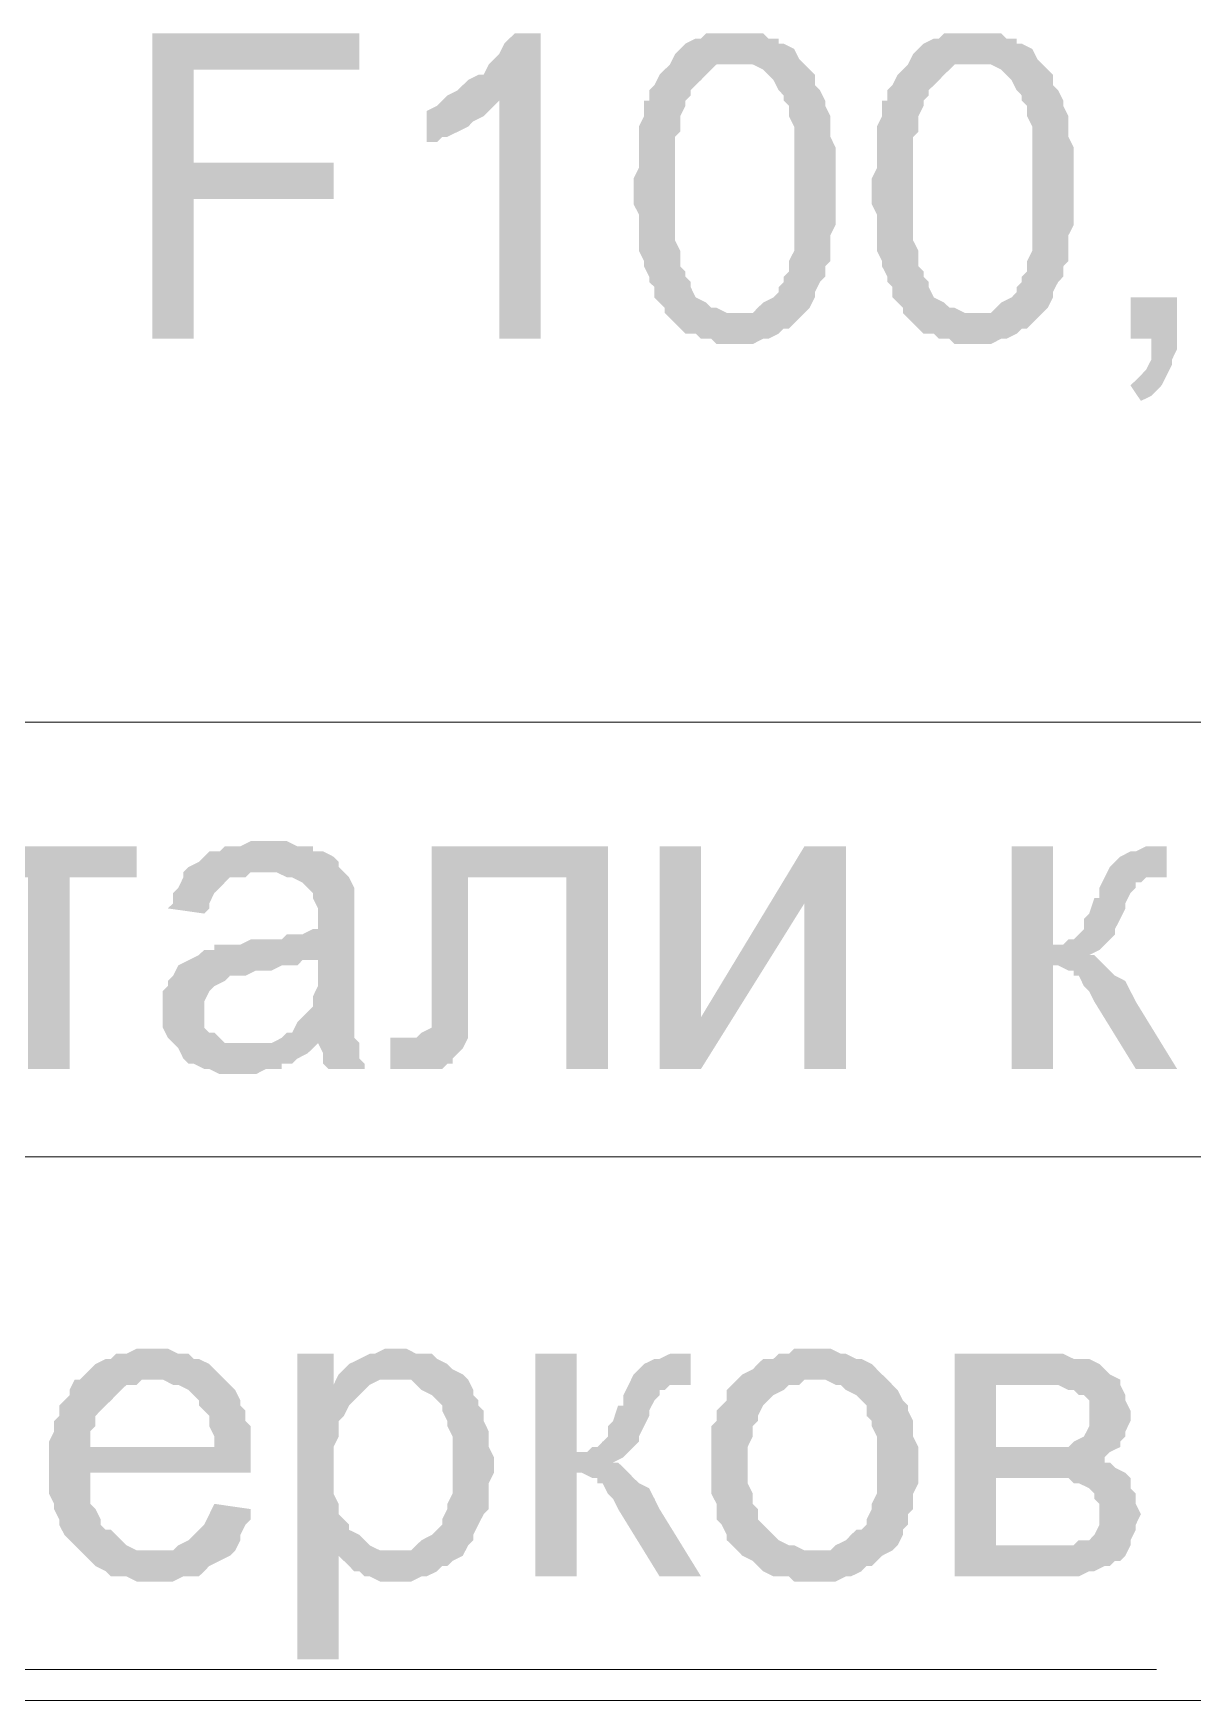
# Model space of a CAD drawing. Header units: millimetres. Extents: x -383313 to -161684, y -117025 to 99224.
# Drawn here: x -361248 to -360299, y -32083 to -30719 of the extents above; entities that cross this region are included whole.
import ezdxf

# ---------------------------------------------------------------- set-up
doc = ezdxf.new("R2010")
doc.units = ezdxf.units.MM
doc.header["$MEASUREMENT"] = 0
doc.layers.add('PDF_Geometry', color=7, linetype='Continuous')
doc.layers.add('PDF_Solid Fills', color=7, linetype='Continuous')

# ---------------------------------------------------------------- blocks, each defined once
blk = doc.blocks.new('A$Cf5759c35')
at = {"layer": 'PDF_Solid Fills'}
for points in [[(-2518.8, -12454.5), (-2688.2, -12454.5), (-2688.2, -12704.2), (-2654.3, -12704.2), (-2654.3, -12589.9), (-2540, -12589.9), (-2540, -12560.3), (-2654.3, -12560.3), (-2654.3, -12484.1), (-2518.8, -12484.1)], [(-2370.7, -12454.5), (-2391.8, -12454.5), (-2396.1, -12458.7), (-2400.3, -12462.9), (-2404.5, -12471.4), (-2408.8, -12475.6), (-2413, -12479.9), (-2417.2, -12488.3), (-2421.5, -12488.3), (-2429.9, -12492.6), (-2434.2, -12496.8), (-2438.4, -12501), (-2446.9, -12505.3), (-2404.5, -12509.5), (-2404.5, -12704.2), (-2370.7, -12704.2)], [(-2209.8, -12454.5), (-2209.8, -12454.5), (-2235.2, -12454.5), (-2239.4, -12458.7), (-2243.7, -12458.7), (-2252.1, -12462.9), (-2256.4, -12467.2), (-2256.4, -12467.2), (-2260.6, -12471.4), (-2264.8, -12479.9), (-2209.8, -12479.9), (-2209.8, -12479.9), (-2201.3, -12479.9), (-2197.1, -12479.9), (-2188.6, -12484.1), (-2184.4, -12488.3), (-2180.2, -12492.6), (-2175.9, -12501), (-2175.9, -12501), (-2171.7, -12505.3), (-2171.7, -12509.5), (-2167.5, -12513.7), (-2167.5, -12518), (-2167.5, -12522.2), (-2163.2, -12530.7), (-2163.2, -12539.1), (-2163.2, -12543.4), (-2163.2, -12551.8), (-2163.2, -12560.3), (-2163.2, -12573), (-2163.2, -12581.5), (-2163.2, -12581.5), (-2163.2, -12594.2), (-2163.2, -12602.6), (-2163.2, -12611.1), (-2163.2, -12619.6), (-2163.2, -12623.8), (-2163.2, -12632.3), (-2167.5, -12640.7), (-2167.5, -12645), (-2167.5, -12649.2), (-2171.7, -12653.4), (-2171.7, -12657.7), (-2175.9, -12661.9), (-2175.9, -12666.1), (-2180.2, -12670.4), (-2188.6, -12674.6), (-2192.9, -12678.8), (-2197.1, -12683.1), (-2205.6, -12683.1), (-2209.8, -12683.1), (-2264.8, -12687.3), (-2260.6, -12691.5), (-2256.4, -12695.8), (-2252.1, -12700), (-2243.7, -12700), (-2239.4, -12704.2), (-2231, -12704.2), (-2226.7, -12708.5), (-2218.3, -12708.5), (-2209.8, -12708.5), (-2209.8, -12708.5), (-2201.3, -12708.5), (-2197.1, -12708.5), (-2188.6, -12704.2), (-2184.4, -12704.2), (-2175.9, -12700), (-2171.7, -12695.8), (-2167.5, -12695.8), (-2163.2, -12691.5), (-2159, -12687.3), (-2154.8, -12683.1), (-2150.5, -12678.8), (-2146.3, -12670.4), (-2146.3, -12666.1), (-2142.1, -12657.7), (-2137.8, -12653.4), (-2137.8, -12649.2), (-2137.8, -12645), (-2133.6, -12640.7), (-2133.6, -12632.3), (-2133.6, -12628), (-2133.6, -12619.6), (-2129.4, -12611.1), (-2129.4, -12606.9), (-2129.4, -12598.4), (-2129.4, -12589.9), (-2129.4, -12581.5), (-2129.4, -12577.2), (-2129.4, -12568.8), (-2129.4, -12560.3), (-2129.4, -12551.8), (-2129.4, -12547.6), (-2133.6, -12539.1), (-2133.6, -12534.9), (-2133.6, -12526.4), (-2133.6, -12522.2), (-2137.8, -12513.7), (-2137.8, -12509.5), (-2142.1, -12501), (-2146.3, -12496.8), (-2146.3, -12488.3), (-2150.5, -12484.1), (-2150.5, -12484.1), (-2154.8, -12479.9), (-2159, -12475.6), (-2163.2, -12467.2), (-2171.7, -12462.9), (-2175.9, -12462.9), (-2175.9, -12458.7), (-2184.4, -12458.7), (-2188.6, -12454.5), (-2197.1, -12454.5), (-2205.6, -12454.5)], [(-2015.1, -12454.5), (-2015.1, -12454.5), (-2040.5, -12454.5), (-2044.7, -12458.7), (-2048.9, -12458.7), (-2057.4, -12462.9), (-2061.6, -12467.2), (-2061.6, -12467.2), (-2065.9, -12471.4), (-2070.1, -12479.9), (-2015.1, -12479.9), (-2015.1, -12479.9), (-2006.6, -12479.9), (-2002.4, -12479.9), (-1993.9, -12484.1), (-1989.7, -12488.3), (-1985.4, -12492.6), (-1981.2, -12501), (-1981.2, -12501), (-1977, -12505.3), (-1977, -12509.5), (-1972.7, -12513.7), (-1972.7, -12518), (-1972.7, -12522.2), (-1968.5, -12530.7), (-1968.5, -12539.1), (-1968.5, -12543.4), (-1968.5, -12551.8), (-1968.5, -12560.3), (-1968.5, -12573), (-1968.5, -12581.5), (-1968.5, -12581.5), (-1968.5, -12594.2), (-1968.5, -12602.6), (-1968.5, -12611.1), (-1968.5, -12619.6), (-1968.5, -12623.8), (-1968.5, -12632.3), (-1972.7, -12640.7), (-1972.7, -12645), (-1972.7, -12649.2), (-1977, -12653.4), (-1977, -12657.7), (-1981.2, -12661.9), (-1981.2, -12666.1), (-1985.4, -12670.4), (-1993.9, -12674.6), (-1998.1, -12678.8), (-2002.4, -12683.1), (-2010.8, -12683.1), (-2015.1, -12683.1), (-2070.1, -12687.3), (-2065.9, -12691.5), (-2061.6, -12695.8), (-2057.4, -12700), (-2048.9, -12700), (-2044.7, -12704.2), (-2036.2, -12704.2), (-2032, -12708.5), (-2023.5, -12708.5), (-2015.1, -12708.5), (-2015.1, -12708.5), (-2006.6, -12708.5), (-2002.4, -12708.5), (-1993.9, -12704.2), (-1989.7, -12704.2), (-1981.2, -12700), (-1977, -12695.8), (-1972.7, -12695.8), (-1968.5, -12691.5), (-1964.3, -12687.3), (-1960, -12683.1), (-1955.8, -12678.8), (-1951.6, -12670.4), (-1951.6, -12666.1), (-1947.3, -12657.7), (-1943.1, -12653.4), (-1943.1, -12649.2), (-1943.1, -12645), (-1938.9, -12640.7), (-1938.9, -12632.3), (-1938.9, -12628), (-1938.9, -12619.6), (-1934.6, -12611.1), (-1934.6, -12606.9), (-1934.6, -12598.4), (-1934.6, -12589.9), (-1934.6, -12581.5), (-1934.6, -12577.2), (-1934.6, -12568.8), (-1934.6, -12560.3), (-1934.6, -12551.8), (-1934.6, -12547.6), (-1938.9, -12539.1), (-1938.9, -12534.9), (-1938.9, -12526.4), (-1938.9, -12522.2), (-1943.1, -12513.7), (-1943.1, -12509.5), (-1947.3, -12501), (-1951.6, -12496.8), (-1951.6, -12488.3), (-1955.8, -12484.1), (-1955.8, -12484.1), (-1960, -12479.9), (-1964.3, -12475.6), (-1968.5, -12467.2), (-1977, -12462.9), (-1981.2, -12462.9), (-1981.2, -12458.7), (-1989.7, -12458.7), (-1993.9, -12454.5), (-2002.4, -12454.5), (-2010.8, -12454.5)], [(-2264.8, -12479.9), (-2269.1, -12484.1), (-2273.3, -12488.3), (-2277.5, -12496.8), (-2281.8, -12501), (-2281.8, -12509.5), (-2286, -12509.5), (-2286, -12518), (-2286, -12522.2), (-2290.2, -12530.7), (-2290.2, -12534.9), (-2290.2, -12543.4), (-2290.2, -12547.6), (-2290.2, -12556.1), (-2290.2, -12564.5), (-2294.5, -12573), (-2294.5, -12581.5), (-2294.5, -12585.7), (-2294.5, -12594.2), (-2290.2, -12602.6), (-2290.2, -12611.1), (-2290.2, -12619.6), (-2290.2, -12628), (-2290.2, -12632.3), (-2286, -12640.7), (-2286, -12645), (-2281.8, -12653.4), (-2281.8, -12657.7), (-2277.5, -12661.9), (-2277.5, -12670.4), (-2273.3, -12674.6), (-2269.1, -12678.8), (-2269.1, -12683.1), (-2264.8, -12687.3), (-2209.8, -12683.1), (-2214, -12683.1), (-2218.3, -12683.1), (-2226.7, -12678.8), (-2231, -12678.8), (-2235.2, -12674.6), (-2243.7, -12670.4), (-2247.9, -12661.9), (-2247.9, -12661.9), (-2247.9, -12657.7), (-2252.1, -12653.4), (-2252.1, -12649.2), (-2256.4, -12645), (-2256.4, -12636.5), (-2256.4, -12632.3), (-2260.6, -12623.8), (-2260.6, -12615.3), (-2260.6, -12606.9), (-2260.6, -12598.4), (-2260.6, -12589.9), (-2260.6, -12581.5), (-2260.6, -12573), (-2260.6, -12564.5), (-2260.6, -12556.1), (-2260.6, -12547.6), (-2260.6, -12539.1), (-2256.4, -12534.9), (-2256.4, -12526.4), (-2256.4, -12522.2), (-2252.1, -12513.7), (-2252.1, -12509.5), (-2247.9, -12505.3), (-2247.9, -12501), (-2243.7, -12496.8), (-2239.4, -12492.6), (-2235.2, -12488.3), (-2231, -12484.1), (-2226.7, -12479.9), (-2218.3, -12479.9), (-2209.8, -12479.9)], [(-2070.1, -12479.9), (-2074.3, -12484.1), (-2078.6, -12488.3), (-2082.8, -12496.8), (-2087, -12501), (-2087, -12509.5), (-2091.3, -12509.5), (-2091.3, -12518), (-2091.3, -12522.2), (-2095.5, -12530.7), (-2095.5, -12534.9), (-2095.5, -12543.4), (-2095.5, -12547.6), (-2095.5, -12556.1), (-2095.5, -12564.5), (-2099.7, -12573), (-2099.7, -12581.5), (-2099.7, -12585.7), (-2099.7, -12594.2), (-2095.5, -12602.6), (-2095.5, -12611.1), (-2095.5, -12619.6), (-2095.5, -12628), (-2095.5, -12632.3), (-2091.3, -12640.7), (-2091.3, -12645), (-2087, -12653.4), (-2087, -12657.7), (-2082.8, -12661.9), (-2082.8, -12670.4), (-2078.6, -12674.6), (-2074.3, -12678.8), (-2074.3, -12683.1), (-2070.1, -12687.3), (-2015.1, -12683.1), (-2019.3, -12683.1), (-2023.5, -12683.1), (-2032, -12678.8), (-2036.2, -12678.8), (-2040.5, -12674.6), (-2048.9, -12670.4), (-2053.2, -12661.9), (-2053.2, -12661.9), (-2053.2, -12657.7), (-2057.4, -12653.4), (-2057.4, -12649.2), (-2061.6, -12645), (-2061.6, -12636.5), (-2061.6, -12632.3), (-2065.9, -12623.8), (-2065.9, -12615.3), (-2065.9, -12606.9), (-2065.9, -12598.4), (-2065.9, -12589.9), (-2065.9, -12581.5), (-2065.9, -12573), (-2065.9, -12564.5), (-2065.9, -12556.1), (-2065.9, -12547.6), (-2065.9, -12539.1), (-2061.6, -12534.9), (-2061.6, -12526.4), (-2061.6, -12522.2), (-2057.4, -12513.7), (-2057.4, -12509.5), (-2053.2, -12505.3), (-2053.2, -12501), (-2048.9, -12496.8), (-2044.7, -12492.6), (-2040.5, -12488.3), (-2036.2, -12484.1), (-2032, -12479.9), (-2023.5, -12479.9), (-2015.1, -12479.9)], [(-2446.9, -12505.3), (-2451.1, -12509.5), (-2455.3, -12513.7), (-2463.8, -12518), (-2463.8, -12547.6), (-2463.8, -12543.4), (-2455.3, -12543.4), (-2451.1, -12539.1), (-2446.9, -12539.1), (-2438.4, -12534.9), (-2429.9, -12530.7), (-2429.9, -12530.7), (-2425.7, -12526.4), (-2417.2, -12522.2), (-2413, -12518), (-2408.8, -12513.7), (-2404.5, -12509.5)], [(-1850, -12670.4), (-1888.1, -12670.4), (-1888.1, -12704.2), (-1871.1, -12704.2), (-1871.1, -12708.5), (-1871.1, -12716.9), (-1871.1, -12721.2), (-1875.4, -12729.6), (-1879.6, -12733.9), (-1883.8, -12738.1), (-1888.1, -12742.3), (-1879.6, -12755), (-1879.6, -12755), (-1871.1, -12750.8), (-1866.9, -12746.6), (-1862.7, -12742.3), (-1858.4, -12733.9), (-1858.4, -12733.9), (-1854.2, -12725.4), (-1854.2, -12721.2), (-1850, -12712.7), (-1850, -12704.2)], [(-2700.9, -13119.1), (-2844.8, -13119.1), (-2844.8, -13144.5), (-2789.8, -13144.5), (-2789.8, -13301.1), (-2755.9, -13301.1), (-2755.9, -13144.5), (-2700.9, -13144.5)], [(-2590.8, -13114.9), (-2590.8, -13114.9), (-2607.7, -13114.9), (-2616.2, -13119.1), (-2620.4, -13119.1), (-2628.9, -13119.1), (-2633.1, -13123.3), (-2641.6, -13123.3), (-2645.8, -13127.6), (-2650.1, -13131.8), (-2658.5, -13136), (-2662.8, -13140.3), (-2599.3, -13140.3), (-2595, -13140.3), (-2586.6, -13140.3), (-2578.1, -13144.5), (-2573.9, -13144.5), (-2565.4, -13148.7), (-2561.2, -13153), (-2561.2, -13153), (-2556.9, -13157.2), (-2556.9, -13161.4), (-2552.7, -13169.9), (-2552.7, -13178.4), (-2552.7, -13178.4), (-2552.7, -13186.8), (-2556.9, -13186.8), (-2565.4, -13191.1), (-2569.6, -13191.1), (-2578.1, -13191.1), (-2582.3, -13195.3), (-2590.8, -13195.3), (-2599.3, -13195.3), (-2607.7, -13195.3), (-2616.2, -13199.5), (-2624.7, -13199.5), (-2628.9, -13199.5), (-2637.4, -13199.5), (-2637.4, -13203.8), (-2645.8, -13203.8), (-2650.1, -13208), (-2552.7, -13212.2), (-2552.7, -13220.7), (-2552.7, -13224.9), (-2552.7, -13233.4), (-2556.9, -13241.9), (-2556.9, -13246.1), (-2556.9, -13250.3), (-2561.2, -13254.6), (-2565.4, -13258.8), (-2569.6, -13263), (-2573.9, -13271.5), (-2578.1, -13271.5), (-2582.3, -13275.7), (-2590.8, -13280), (-2552.7, -13280), (-2552.7, -13280), (-2548.5, -13288.4), (-2548.5, -13296.9), (-2544.2, -13301.1), (-2514.6, -13301.1), (-2514.6, -13296.9), (-2518.8, -13292.7), (-2518.8, -13284.2), (-2518.8, -13280), (-2523.1, -13275.7), (-2523.1, -13271.5), (-2523.1, -13267.3), (-2523.1, -13263), (-2523.1, -13254.6), (-2523.1, -13246.1), (-2523.1, -13237.6), (-2523.1, -13224.9), (-2523.1, -13182.6), (-2523.1, -13182.6), (-2523.1, -13174.1), (-2523.1, -13165.7), (-2523.1, -13161.4), (-2523.1, -13157.2), (-2523.1, -13153), (-2527.3, -13144.5), (-2531.5, -13140.3), (-2535.8, -13136), (-2535.8, -13131.8), (-2540, -13127.6), (-2548.5, -13123.3), (-2556.9, -13123.3), (-2556.9, -13119.1), (-2565.4, -13119.1), (-2569.6, -13119.1), (-2578.1, -13114.9), (-2586.6, -13114.9)], [(-2315.6, -13119.1), (-2459.6, -13119.1), (-2459.6, -13267.3), (-2459.6, -13267.3), (-2468, -13271.5), (-2468, -13271.5), (-2472.3, -13275.7), (-2480.7, -13275.7), (-2493.4, -13275.7), (-2493.4, -13301.1), (-2489.2, -13301.1), (-2480.7, -13301.1), (-2476.5, -13301.1), (-2468, -13301.1), (-2468, -13301.1), (-2459.6, -13301.1), (-2451.1, -13301.1), (-2446.9, -13296.9), (-2442.6, -13296.9), (-2442.6, -13292.7), (-2438.4, -13288.4), (-2434.2, -13284.2), (-2429.9, -13275.7), (-2429.9, -13271.5), (-2429.9, -13267.3), (-2429.9, -13263), (-2429.9, -13254.6), (-2429.9, -13246.1), (-2429.9, -13237.6), (-2429.9, -13144.5), (-2349.5, -13144.5)], [(-2120.9, -13119.1), (-2154.8, -13119.1), (-2239.4, -13258.8), (-2273.3, -13301.1), (-2239.4, -13301.1), (-2154.8, -13165.7)], [(-1951.6, -13119.1), (-1985.4, -13119.1), (-1985.4, -13301.1), (-1951.6, -13301.1), (-1951.6, -13216.5), (-1909.2, -13216.5), (-1913.5, -13212.2), (-1917.7, -13208), (-1921.9, -13208), (-1921.9, -13208), (-1913.5, -13203.8), (-1909.2, -13199.5), (-1951.6, -13199.5)], [(-1858.4, -13119.1), (-1875.4, -13119.1), (-1883.8, -13123.3), (-1888.1, -13123.3), (-1896.5, -13127.6), (-1900.8, -13131.8), (-1900.8, -13131.8), (-1905, -13136), (-1909.2, -13144.5), (-1866.9, -13144.5), (-1858.4, -13144.5)], [(-2662.8, -13140.3), (-2662.8, -13144.5), (-2667, -13153), (-2671.2, -13157.2), (-2671.2, -13165.7), (-2675.5, -13169.9), (-2645.8, -13174.1), (-2641.6, -13169.9), (-2641.6, -13165.7), (-2637.4, -13157.2), (-2633.1, -13153), (-2628.9, -13148.7), (-2624.7, -13144.5), (-2620.4, -13144.5), (-2612, -13144.5), (-2607.7, -13140.3), (-2599.3, -13140.3)], [(-1909.2, -13144.5), (-1913.5, -13153), (-1913.5, -13161.4), (-1917.7, -13161.4), (-1921.9, -13174.1), (-1926.2, -13178.4), (-1926.2, -13186.8), (-1930.4, -13191.1), (-1930.4, -13191.1), (-1934.6, -13195.3), (-1938.9, -13195.3), (-1943.1, -13199.5), (-1951.6, -13199.5), (-1909.2, -13199.5), (-1905, -13195.3), (-1900.8, -13191.1), (-1900.8, -13186.8), (-1896.5, -13178.4), (-1892.3, -13169.9), (-1892.3, -13165.7), (-1888.1, -13157.2), (-1883.8, -13153), (-1883.8, -13148.7), (-1879.6, -13148.7), (-1875.4, -13144.5), (-1866.9, -13144.5)], [(-2650.1, -13208), (-2658.5, -13212.2), (-2658.5, -13212.2), (-2667, -13216.5), (-2671.2, -13224.9), (-2675.5, -13229.2), (-2675.5, -13233.4), (-2679.7, -13237.6), (-2679.7, -13246.1), (-2679.7, -13254.6), (-2679.7, -13254.6), (-2679.7, -13263), (-2679.7, -13267.3), (-2675.5, -13275.7), (-2671.2, -13280), (-2667, -13284.2), (-2662.8, -13292.7), (-2662.8, -13292.7), (-2658.5, -13296.9), (-2654.3, -13296.9), (-2645.8, -13301.1), (-2641.6, -13301.1), (-2633.1, -13305.4), (-2624.7, -13305.4), (-2616.2, -13305.4), (-2612, -13305.4), (-2603.5, -13305.4), (-2595, -13301.1), (-2590.8, -13301.1), (-2582.3, -13301.1), (-2582.3, -13296.9), (-2573.9, -13296.9), (-2569.6, -13292.7), (-2561.2, -13288.4), (-2556.9, -13284.2), (-2612, -13280), (-2612, -13280), (-2620.4, -13280), (-2628.9, -13280), (-2633.1, -13275.7), (-2637.4, -13271.5), (-2641.6, -13271.5), (-2645.8, -13267.3), (-2645.8, -13258.8), (-2645.8, -13254.6), (-2645.8, -13250.3), (-2645.8, -13246.1), (-2641.6, -13237.6), (-2641.6, -13237.6), (-2637.4, -13233.4), (-2628.9, -13229.2), (-2624.7, -13224.9), (-2620.4, -13224.9), (-2612, -13224.9), (-2603.5, -13220.7), (-2599.3, -13220.7), (-2590.8, -13220.7), (-2582.3, -13216.5), (-2578.1, -13216.5), (-2569.6, -13216.5), (-2565.4, -13212.2), (-2556.9, -13212.2), (-2552.7, -13212.2)], [(-1909.2, -13216.5), (-1951.6, -13216.5), (-1947.3, -13216.5), (-1938.9, -13220.7), (-1934.6, -13220.7), (-1934.6, -13224.9), (-1930.4, -13224.9), (-1926.2, -13233.4), (-1921.9, -13237.6), (-1917.7, -13246.1), (-1883.8, -13301.1), (-1850, -13301.1), (-1883.8, -13246.1), (-1883.8, -13246.1), (-1888.1, -13237.6), (-1892.3, -13229.2), (-1900.8, -13224.9), (-1905, -13220.7)], [(-2688.2, -13529.7), (-2688.2, -13529.7), (-2700.9, -13529.7), (-2709.3, -13534), (-2717.8, -13534), (-2722, -13538.2), (-2726.3, -13538.2), (-2734.7, -13542.4), (-2739, -13546.7), (-2743.2, -13550.9), (-2747.4, -13555.1), (-2688.2, -13555.1), (-2683.9, -13555.1), (-2679.7, -13555.1), (-2671.2, -13559.4), (-2667, -13559.4), (-2658.5, -13563.6), (-2654.3, -13567.8), (-2650.1, -13572.1), (-2650.1, -13576.3), (-2645.8, -13580.5), (-2641.6, -13584.8), (-2641.6, -13593.2), (-2637.4, -13601.7), (-2637.4, -13610.2), (-2739, -13610.2), (-2607.7, -13610.2), (-2607.7, -13601.7), (-2607.7, -13593.2), (-2612, -13589), (-2612, -13580.5), (-2616.2, -13576.3), (-2616.2, -13572.1), (-2620.4, -13563.6), (-2624.7, -13559.4), (-2628.9, -13555.1), (-2633.1, -13550.9), (-2637.4, -13546.7), (-2641.6, -13542.4), (-2650.1, -13538.2), (-2654.3, -13538.2), (-2658.5, -13534), (-2667, -13534), (-2675.5, -13529.7), (-2679.7, -13529.7)], [(-2540, -13534), (-2569.6, -13534), (-2569.6, -13783.7), (-2535.8, -13783.7), (-2535.8, -13699.1), (-2493.4, -13694.8), (-2497.7, -13694.8), (-2501.9, -13694.8), (-2510.4, -13690.6), (-2514.6, -13686.4), (-2518.8, -13682.1), (-2527.3, -13677.9), (-2527.3, -13673.7), (-2531.5, -13669.4), (-2535.8, -13665.2), (-2535.8, -13656.7), (-2540, -13648.3), (-2540, -13644), (-2540, -13635.6), (-2540, -13627.1), (-2540, -13622.9), (-2540, -13614.4), (-2540, -13610.2), (-2535.8, -13601.7), (-2535.8, -13593.2), (-2535.8, -13589), (-2531.5, -13584.8), (-2527.3, -13576.3), (-2523.1, -13572.1), (-2518.8, -13567.8), (-2514.6, -13563.6), (-2510.4, -13559.4), (-2540, -13559.4)], [(-2489.2, -13529.7), (-2489.2, -13529.7), (-2497.7, -13529.7), (-2506.1, -13534), (-2510.4, -13534), (-2518.8, -13538.2), (-2518.8, -13538.2), (-2527.3, -13542.4), (-2531.5, -13546.7), (-2535.8, -13550.9), (-2489.2, -13555.1), (-2485, -13555.1), (-2476.5, -13555.1), (-2472.3, -13559.4), (-2468, -13563.6), (-2459.6, -13567.8), (-2455.3, -13572.1), (-2451.1, -13576.3), (-2451.1, -13580.5), (-2446.9, -13589), (-2446.9, -13593.2), (-2442.6, -13601.7), (-2442.6, -13605.9), (-2442.6, -13614.4), (-2442.6, -13622.9), (-2442.6, -13627.1), (-2442.6, -13635.6), (-2442.6, -13644), (-2442.6, -13648.3), (-2446.9, -13656.7), (-2446.9, -13661), (-2451.1, -13669.4), (-2451.1, -13673.7), (-2455.3, -13677.9), (-2459.6, -13682.1), (-2468, -13686.4), (-2472.3, -13690.6), (-2476.5, -13694.8), (-2485, -13694.8), (-2493.4, -13694.8), (-2535.8, -13699.1), (-2535.8, -13699.1), (-2527.3, -13707.5), (-2523.1, -13711.8), (-2518.8, -13711.8), (-2514.6, -13716), (-2510.4, -13716), (-2501.9, -13720.2), (-2497.7, -13720.2), (-2489.2, -13720.2), (-2489.2, -13720.2), (-2480.7, -13720.2), (-2476.5, -13720.2), (-2468, -13716), (-2463.8, -13716), (-2455.3, -13711.8), (-2451.1, -13707.5), (-2446.9, -13707.5), (-2442.6, -13703.3), (-2434.2, -13699.1), (-2429.9, -13690.6), (-2425.7, -13686.4), (-2425.7, -13682.1), (-2421.5, -13673.7), (-2421.5, -13673.7), (-2417.2, -13665.2), (-2413, -13661), (-2413, -13652.5), (-2413, -13644), (-2413, -13639.8), (-2408.8, -13631.3), (-2408.8, -13622.9), (-2408.8, -13622.9), (-2408.8, -13618.6), (-2413, -13610.2), (-2413, -13601.7), (-2413, -13597.5), (-2417.2, -13589), (-2417.2, -13580.5), (-2421.5, -13576.3), (-2421.5, -13572.1), (-2425.7, -13567.8), (-2425.7, -13563.6), (-2429.9, -13555.1), (-2434.2, -13550.9), (-2442.6, -13546.7), (-2446.9, -13542.4), (-2446.9, -13542.4), (-2455.3, -13538.2), (-2459.6, -13534), (-2468, -13534), (-2472.3, -13534), (-2480.7, -13529.7)], [(-2341, -13534), (-2374.9, -13534), (-2374.9, -13716), (-2341, -13716), (-2341, -13631.3), (-2298.7, -13631.3), (-2302.9, -13627.1), (-2307.2, -13622.9), (-2311.4, -13622.9), (-2311.4, -13622.9), (-2302.9, -13618.6), (-2298.7, -13614.4), (-2341, -13614.4)], [(-2247.9, -13534), (-2264.8, -13534), (-2273.3, -13538.2), (-2277.5, -13538.2), (-2286, -13542.4), (-2290.2, -13546.7), (-2290.2, -13546.7), (-2294.5, -13550.9), (-2298.7, -13559.4), (-2256.4, -13559.4), (-2247.9, -13559.4)], [(-2146.3, -13529.7), (-2146.3, -13529.7), (-2163.2, -13529.7), (-2167.5, -13534), (-2175.9, -13534), (-2180.2, -13538.2), (-2188.6, -13538.2), (-2192.9, -13542.4), (-2197.1, -13546.7), (-2205.6, -13550.9), (-2205.6, -13550.9), (-2209.8, -13555.1), (-2146.3, -13555.1), (-2146.3, -13555.1), (-2137.8, -13555.1), (-2129.4, -13559.4), (-2125.1, -13559.4), (-2120.9, -13563.6), (-2112.4, -13567.8), (-2108.2, -13572.1), (-2104, -13576.3), (-2104, -13584.8), (-2099.7, -13589), (-2099.7, -13593.2), (-2095.5, -13601.7), (-2095.5, -13610.2), (-2095.5, -13614.4), (-2095.5, -13622.9), (-2095.5, -13627.1), (-2095.5, -13635.6), (-2095.5, -13644), (-2095.5, -13648.3), (-2099.7, -13656.7), (-2099.7, -13661), (-2104, -13669.4), (-2104, -13673.7), (-2108.2, -13677.9), (-2112.4, -13677.9), (-2116.7, -13682.1), (-2120.9, -13686.4), (-2129.4, -13690.6), (-2133.6, -13694.8), (-2142.1, -13694.8), (-2146.3, -13694.8), (-2209.8, -13694.8), (-2205.6, -13699.1), (-2197.1, -13703.3), (-2192.9, -13707.5), (-2188.6, -13711.8), (-2180.2, -13716), (-2175.9, -13716), (-2167.5, -13716), (-2163.2, -13720.2), (-2154.8, -13720.2), (-2146.3, -13720.2), (-2142.1, -13720.2), (-2137.8, -13720.2), (-2129.4, -13720.2), (-2120.9, -13716), (-2116.7, -13716), (-2108.2, -13711.8), (-2104, -13707.5), (-2099.7, -13707.5), (-2095.5, -13703.3), (-2091.3, -13699.1), (-2082.8, -13694.8), (-2078.6, -13690.6), (-2074.3, -13682.1), (-2074.3, -13677.9), (-2074.3, -13677.9), (-2070.1, -13673.7), (-2070.1, -13665.2), (-2065.9, -13661), (-2065.9, -13652.5), (-2065.9, -13648.3), (-2061.6, -13639.8), (-2061.6, -13631.3), (-2061.6, -13622.9), (-2061.6, -13618.6), (-2061.6, -13610.2), (-2065.9, -13601.7), (-2065.9, -13593.2), (-2065.9, -13589), (-2070.1, -13580.5), (-2070.1, -13576.3), (-2074.3, -13572.1), (-2078.6, -13563.6), (-2082.8, -13559.4), (-2087, -13555.1), (-2091.3, -13550.9), (-2095.5, -13546.7), (-2099.7, -13542.4), (-2108.2, -13538.2), (-2112.4, -13538.2), (-2120.9, -13534), (-2125.1, -13534), (-2133.6, -13529.7), (-2137.8, -13529.7)], [(-1960, -13534), (-2032, -13534), (-2032, -13716), (-1930.4, -13716), (-1921.9, -13711.8), (-1917.7, -13711.8), (-1909.2, -13707.5), (-1905, -13707.5), (-1900.8, -13703.3), (-1896.5, -13703.3), (-1892.3, -13699.1), (-1888.1, -13690.6), (-1998.1, -13690.6), (-1998.1, -13635.6), (-1960, -13635.6), (-1892.3, -13631.3), (-1900.8, -13627.1), (-1905, -13622.9), (-1909.2, -13622.9), (-1909.2, -13618.6), (-1905, -13614.4), (-1998.1, -13610.2), (-1998.1, -13559.4), (-1964.3, -13559.4), (-1896.5, -13555.1), (-1905, -13550.9), (-1909.2, -13546.7), (-1913.5, -13542.4), (-1921.9, -13538.2), (-1921.9, -13538.2), (-1930.4, -13538.2), (-1934.6, -13538.2), (-1943.1, -13534), (-1951.6, -13534)], [(-2747.4, -13555.1), (-2751.7, -13555.1), (-2755.9, -13563.6), (-2755.9, -13567.8), (-2760.1, -13572.1), (-2764.4, -13576.3), (-2764.4, -13584.8), (-2768.6, -13589), (-2768.6, -13597.5), (-2772.8, -13605.9), (-2772.8, -13610.2), (-2772.8, -13618.6), (-2772.8, -13627.1), (-2772.8, -13635.6), (-2772.8, -13639.8), (-2772.8, -13648.3), (-2768.6, -13656.7), (-2768.6, -13661), (-2764.4, -13669.4), (-2764.4, -13673.7), (-2760.1, -13682.1), (-2755.9, -13686.4), (-2751.7, -13690.6), (-2747.4, -13694.8), (-2688.2, -13694.8), (-2688.2, -13694.8), (-2696.6, -13694.8), (-2700.9, -13694.8), (-2709.3, -13690.6), (-2713.6, -13686.4), (-2717.8, -13682.1), (-2722, -13677.9), (-2726.3, -13677.9), (-2730.5, -13673.7), (-2730.5, -13669.4), (-2734.7, -13661), (-2739, -13656.7), (-2739, -13648.3), (-2739, -13639.8), (-2739, -13631.3), (-2607.7, -13631.3), (-2607.7, -13631.3), (-2607.7, -13627.1), (-2607.7, -13618.6), (-2607.7, -13610.2), (-2739, -13610.2), (-2739, -13605.9), (-2739, -13597.5), (-2734.7, -13593.2), (-2734.7, -13584.8), (-2730.5, -13580.5), (-2726.3, -13576.3), (-2722, -13572.1), (-2717.8, -13567.8), (-2713.6, -13563.6), (-2709.3, -13559.4), (-2700.9, -13559.4), (-2696.6, -13555.1), (-2688.2, -13555.1)], [(-2535.8, -13550.9), (-2540, -13559.4), (-2510.4, -13559.4), (-2501.9, -13555.1), (-2497.7, -13555.1), (-2489.2, -13555.1)], [(-2298.7, -13559.4), (-2302.9, -13567.8), (-2302.9, -13576.3), (-2307.2, -13576.3), (-2311.4, -13589), (-2315.6, -13593.2), (-2315.6, -13601.7), (-2319.9, -13605.9), (-2319.9, -13605.9), (-2324.1, -13610.2), (-2328.3, -13610.2), (-2332.6, -13614.4), (-2341, -13614.4), (-2298.7, -13614.4), (-2294.5, -13610.2), (-2290.2, -13605.9), (-2290.2, -13601.7), (-2286, -13593.2), (-2281.8, -13584.8), (-2281.8, -13580.5), (-2277.5, -13572.1), (-2273.3, -13567.8), (-2273.3, -13563.6), (-2269.1, -13563.6), (-2264.8, -13559.4), (-2256.4, -13559.4)], [(-2209.8, -13555.1), (-2214, -13559.4), (-2218.3, -13563.6), (-2218.3, -13572.1), (-2222.5, -13576.3), (-2226.7, -13580.5), (-2226.7, -13589), (-2231, -13593.2), (-2231, -13601.7), (-2231, -13610.2), (-2231, -13618.6), (-2231, -13627.1), (-2231, -13627.1), (-2231, -13635.6), (-2231, -13644), (-2231, -13648.3), (-2226.7, -13656.7), (-2226.7, -13665.2), (-2226.7, -13669.4), (-2222.5, -13673.7), (-2218.3, -13682.1), (-2218.3, -13686.4), (-2214, -13690.6), (-2209.8, -13694.8), (-2146.3, -13694.8), (-2150.5, -13694.8), (-2154.8, -13694.8), (-2163.2, -13690.6), (-2167.5, -13690.6), (-2175.9, -13686.4), (-2180.2, -13682.1), (-2184.4, -13677.9), (-2184.4, -13677.9), (-2188.6, -13673.7), (-2192.9, -13669.4), (-2192.9, -13661), (-2197.1, -13656.7), (-2197.1, -13648.3), (-2201.3, -13639.8), (-2201.3, -13635.6), (-2201.3, -13627.1), (-2201.3, -13622.9), (-2201.3, -13614.4), (-2201.3, -13610.2), (-2197.1, -13601.7), (-2197.1, -13593.2), (-2192.9, -13589), (-2192.9, -13584.8), (-2188.6, -13576.3), (-2184.4, -13572.1), (-2184.4, -13572.1), (-2180.2, -13567.8), (-2171.7, -13563.6), (-2167.5, -13559.4), (-2159, -13559.4), (-2154.8, -13555.1), (-2146.3, -13555.1)], [(-1896.5, -13555.1), (-1964.3, -13559.4), (-1964.3, -13559.4), (-1947.3, -13559.4), (-1938.9, -13563.6), (-1934.6, -13563.6), (-1930.4, -13567.8), (-1926.2, -13567.8), (-1921.9, -13572.1), (-1921.9, -13580.5), (-1921.9, -13584.8), (-1921.9, -13589), (-1921.9, -13593.2), (-1926.2, -13601.7), (-1926.2, -13601.7), (-1934.6, -13605.9), (-1938.9, -13610.2), (-1943.1, -13610.2), (-1951.6, -13610.2), (-1955.8, -13610.2), (-1968.5, -13610.2), (-1998.1, -13610.2), (-1905, -13614.4), (-1896.5, -13610.2), (-1896.5, -13605.9), (-1892.3, -13601.7), (-1892.3, -13597.5), (-1888.1, -13589), (-1888.1, -13584.8), (-1888.1, -13580.5), (-1892.3, -13572.1), (-1892.3, -13567.8), (-1896.5, -13559.4)], [(-2298.7, -13631.3), (-2341, -13631.3), (-2336.8, -13631.3), (-2328.3, -13635.6), (-2324.1, -13635.6), (-2324.1, -13639.8), (-2319.9, -13639.8), (-2315.6, -13648.3), (-2311.4, -13652.5), (-2307.2, -13661), (-2273.3, -13716), (-2239.4, -13716), (-2273.3, -13661), (-2273.3, -13661), (-2277.5, -13652.5), (-2281.8, -13644), (-2290.2, -13639.8), (-2294.5, -13635.6)], [(-1892.3, -13631.3), (-1960, -13635.6), (-1960, -13635.6), (-1938.9, -13635.6), (-1934.6, -13639.8), (-1930.4, -13639.8), (-1921.9, -13644), (-1917.7, -13648.3), (-1917.7, -13652.5), (-1913.5, -13656.7), (-1913.5, -13665.2), (-1913.5, -13669.4), (-1913.5, -13673.7), (-1917.7, -13682.1), (-1921.9, -13686.4), (-1926.2, -13686.4), (-1930.4, -13686.4), (-1934.6, -13690.6), (-1943.1, -13690.6), (-1951.6, -13690.6), (-1960, -13690.6), (-1998.1, -13690.6), (-1888.1, -13690.6), (-1888.1, -13686.4), (-1883.8, -13677.9), (-1883.8, -13673.7), (-1879.6, -13665.2), (-1879.6, -13665.2), (-1883.8, -13656.7), (-1883.8, -13648.3), (-1888.1, -13644), (-1888.1, -13635.6)], [(-2637.4, -13656.7), (-2637.4, -13656.7), (-2641.6, -13665.2), (-2645.8, -13673.7), (-2650.1, -13677.9), (-2654.3, -13682.1), (-2658.5, -13686.4), (-2658.5, -13686.4), (-2667, -13690.6), (-2671.2, -13694.8), (-2679.7, -13694.8), (-2688.2, -13694.8), (-2747.4, -13694.8), (-2747.4, -13694.8), (-2743.2, -13699.1), (-2739, -13703.3), (-2734.7, -13707.5), (-2726.3, -13711.8), (-2722, -13716), (-2713.6, -13716), (-2709.3, -13716), (-2700.9, -13720.2), (-2692.4, -13720.2), (-2688.2, -13720.2), (-2688.2, -13720.2), (-2679.7, -13720.2), (-2671.2, -13720.2), (-2662.8, -13716), (-2658.5, -13716), (-2650.1, -13716), (-2645.8, -13711.8), (-2641.6, -13707.5), (-2633.1, -13703.3), (-2633.1, -13703.3), (-2624.7, -13699.1), (-2620.4, -13694.8), (-2616.2, -13686.4), (-2616.2, -13682.1), (-2612, -13673.7), (-2607.7, -13669.4), (-2607.7, -13661)]]:
    blk.add_hatch(color=8, dxfattribs=at).paths.add_polyline_path(points)
at = {"layer": 'PDF_Geometry', "color": 8, "lineweight": 13}
for points in [[(-13500.1, -13017.5), (4999.4, -13017.5)], [(-5168.9, -13373.1), (-321.7, -13373.1)], [(-3632.2, -13792.2), (-1866.9, -13792.2)], [(-13500.1, -13817.6), (4999.4, -13817.6)]]:
    blk.add_lwpolyline(points, dxfattribs=at)
at = {"layer": 'PDF_Solid Fills', "color": 8, "lineweight": 13}
for points in [[(-2315.6, -13119.1), (-2349.5, -13144.5), (-2315.6, -13301.1), (-2349.5, -13301.1)], [(-2239.4, -13119.1), (-2273.3, -13119.1), (-2239.4, -13258.8), (-2273.3, -13301.1)], [(-2120.9, -13119.1), (-2154.8, -13165.7), (-2120.9, -13301.1), (-2154.8, -13301.1)], [(-2590.8, -13280), (-2612, -13280), (-2552.7, -13280), (-2556.9, -13284.2)]]:
    blk.add_solid(points, dxfattribs=at)

msp = doc.modelspace()

# ---------------------------------------------------------------- block references
at = {"ltscale": 100}
msp.add_blockref('A$Cf5759c35', (-358461.97282, -18264.93104), dxfattribs=at)

doc.saveas('drawing.dxf')
